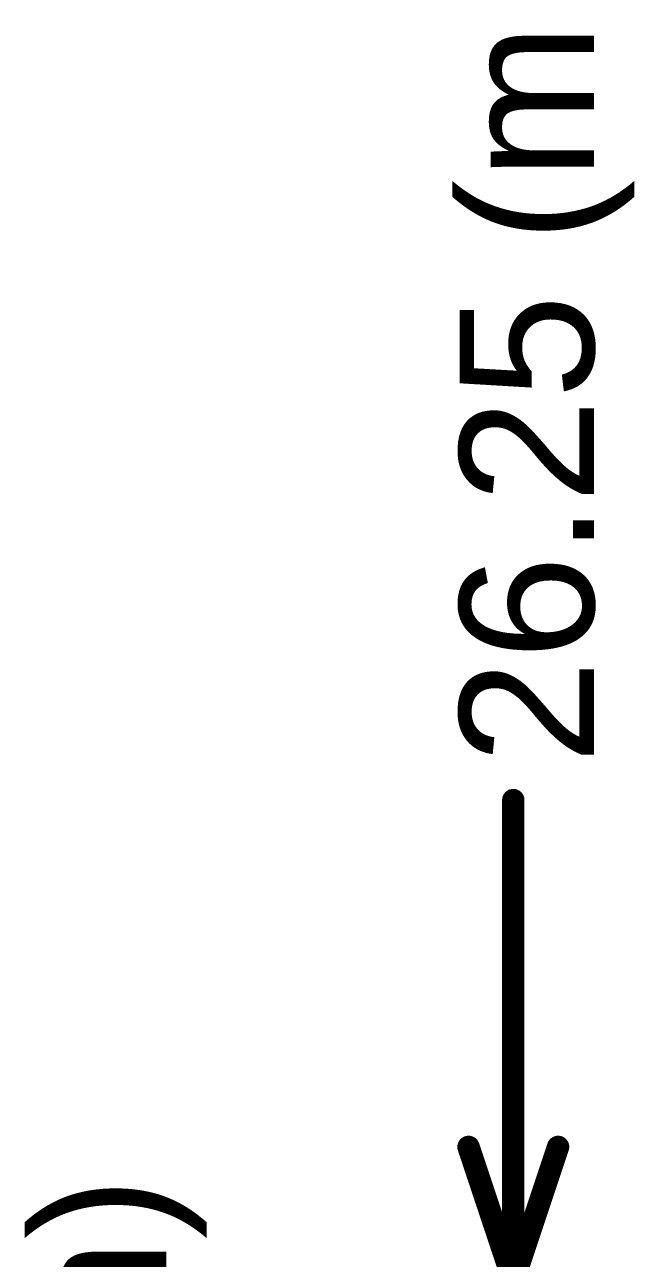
# Model space of a CAD drawing. Header units: millimetres. Extents: x -0.42 to 2.4, y -0.33 to 1.81.
# Drawn here: x -0.415 to -0.143, y 0.009 to 0.56 of the extents above; entities that cross this region are included whole.
import ezdxf

# ---------------------------------------------------------------- set-up
doc = ezdxf.new("R2010")
doc.units = ezdxf.units.MM
doc.header["$MEASUREMENT"] = 0
doc.layers.add('Mechanical1', color=6, linetype='Continuous')
doc.styles.add('Arial', font='', dxfattribs={"height": 0.2})
doc.styles.get('Arial').set_extended_font_data('Arial')

msp = doc.modelspace()

# ---------------------------------------------------------------- linework, layer by layer
at = {"layer": 'Mechanical1', "const_width": 0.01}
for points in [[(-0.197, -0.00083), (-0.197, 0.21399)], [(-0.217, 0.05917), (-0.197, -0.00083)], [(-0.197, -0.00083), (-0.177, 0.05917)]]:
    msp.add_lwpolyline(points, dxfattribs=at)
at = {"layer": 'Mechanical1', "const_width": 0.005}
for points in [[(-0.1995, 0.21399, 1), (-0.1945, 0.21399, 1)], [(-0.2195, 0.05917, 1), (-0.2145, 0.05917, 1)], [(-0.1795, 0.05917, 1), (-0.1745, 0.05917, 1)]]:
    msp.add_lwpolyline(points, format="xyb", close=True, dxfattribs=at)

# ---------------------------------------------------------------- texts
at = {"layer": 'Mechanical1', "style": 'Arial'}
for s, p in [('26.25 (mm)', (-0.16101, 0.22998)), ('4.50 (mm)', (-0.352, -0.336))]:
    msp.add_text(s, height=0.06, rotation=90, dxfattribs=at).set_placement(p)

doc.saveas('drawing.dxf')
